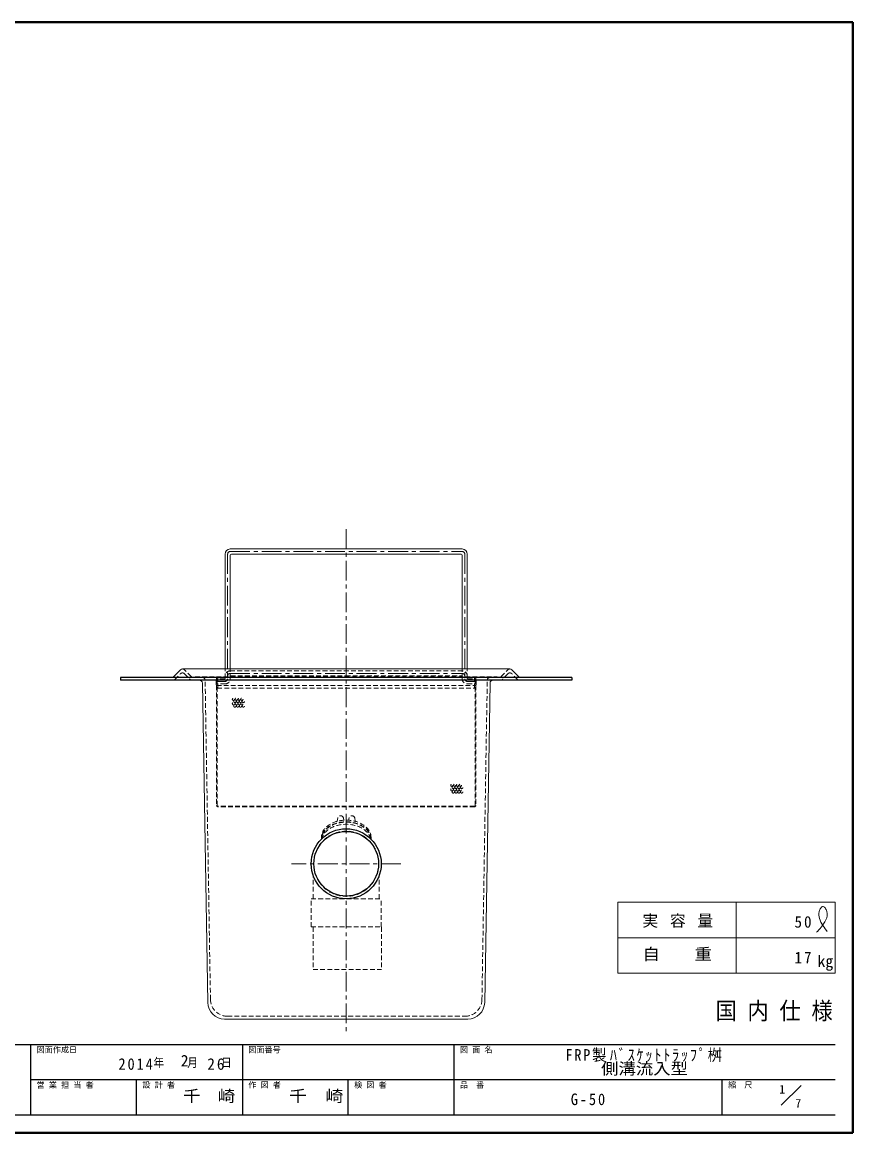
# Model space of a CAD drawing. Units: millimetres, scale not verified. Extents: x -1486 to 1349, y -951 to 1016.
# Drawn here: x -122 to 1349, y -951 to 1016 of the extents above; entities that cross this region are included whole.
import ezdxf
from ezdxf.enums import TextEntityAlignment as Align

# ---------------------------------------------------------------- set-up
doc = ezdxf.new("R2010")
doc.units = ezdxf.units.MM
doc.header["$LTSCALE"] = 7
doc.linetypes.add('CHAIN1', pattern=[8, 5, -1, 1, -1])
doc.linetypes.add('DASHED1', pattern=[1.8, 1.2, -0.6])
doc.layers.add('0-0', color=7, linetype='Continuous', lineweight=18)
doc.styles.add('ＭＳ ゴシック', font='')
doc.styles.get('ＭＳ ゴシック').set_extended_font_data('MS Gothic')

msp = doc.modelspace()

# ---------------------------------------------------------------- linework, layer by layer
at = {"layer": '0-0', "color": 1, "lineweight": 40}
for p, q in [((1349.039, 1016.339), (-1485.961, 1016.339)), ((1349.039, -950.661), (1349.039, 1016.339)), ((1349.039, -950.661), (-1485.961, -950.661))]:
    msp.add_line(p, q, dxfattribs=at)
at = {"layer": '0-0', "color": 4, "linetype": 'CHAIN1', "lineweight": 9}
for p, q in [((451.539, 118.339), (451.539, -774.161)), ((246.039, 78.839), (657.039, 78.839)), ((241.539, 74.339), (241.539, -146.661)), ((661.539, 74.339), (661.539, -146.661)), ((246.039, -136.987), (657.039, -136.987)), ((221.039, -151.161), (237.039, -151.161)), ((682.039, -151.161), (666.039, -151.161)), ((548.539, -474.161), (354.539, -474.161))]:
    msp.add_line(p, q, dxfattribs=at)
at = {"layer": '0-0'}
for p, q in [((657.039, 83.339), (246.039, 83.339)), ((237.039, 74.339), (237.039, -129.161)), ((246.039, 72.339), (246.039, -129.161)), ((655.039, 74.339), (248.039, 74.339)), ((657.039, 72.339), (657.039, -129.161)), ((666.039, 74.339), (666.039, -129.161)), ((146.221, -142.659), (157.966, -130.663)), ((161.539, -129.161), (741.539, -129.161)), ((756.857, -142.659), (745.112, -130.663)), ((206.13, -719.661), (196.704, -154.077)), ((696.948, -719.661), (706.375, -154.077)), ((236.126, -749.161), (666.952, -749.161)), ((1222.184, -902.016), (1257.539, -866.661))]:
    msp.add_line(p, q, dxfattribs=at)
at = {"layer": '0-0', "color": 4, "linetype": 'DASHED1', "lineweight": 9}
for p, q in [((148.179, -147.659), (157.966, -137.663)), ((176.857, -142.659), (165.112, -130.663)), ((165.112, -137.663), (174.899, -147.659)), ((237.039, -145.661), (237.039, -129.161)), ((246.039, -146.661), (246.039, -129.161)), ((246.039, -132.487), (657.039, -132.487)), ((657.039, -146.661), (657.039, -129.161)), ((666.039, -145.661), (666.039, -129.161)), ((726.221, -142.659), (737.966, -130.663)), ((737.966, -137.663), (728.179, -147.659)), ((754.899, -147.659), (745.112, -137.663)), ((184.039, -143.161), (184.039, -144.161)), ((184.039, -143.161), (719.039, -143.161)), ((211.047, -714.661), (201.621, -149.077)), ((222.039, -145.161), (221.039, -145.161)), ((221.039, -157.161), (221.039, -145.161)), ((222.039, -157.161), (221.039, -157.161)), ((222.039, -145.161), (222.039, -157.161)), ((236.039, -146.661), (222.039, -146.661)), ((237.039, -155.661), (222.039, -155.661)), ((223.039, -371.161), (223.039, -145.161)), ((224.039, -163.161), (224.039, -145.161)), ((247.039, -141.487), (450.191, -141.487)), ((450.462, -141.487), (656.039, -141.487)), ((666.039, -155.661), (681.039, -155.661)), ((667.039, -146.661), (681.039, -146.661)), ((679.039, -163.161), (679.039, -145.161)), ((680.039, -371.161), (680.039, -145.161)), ((681.039, -145.161), (682.039, -145.161)), ((681.039, -145.161), (681.039, -157.161)), ((681.039, -157.161), (682.039, -157.161)), ((682.039, -157.161), (682.039, -145.161)), ((692.031, -714.661), (701.457, -149.077)), ((719.039, -143.161), (719.039, -144.161)), ((222.039, -158.161), (222.039, -371.161)), ((222.039, -158.161), (681.039, -158.161)), ((223.039, -163.161), (680.039, -163.161)), ((681.039, -158.161), (681.039, -371.161)), ((679.039, -372.161), (224.039, -372.161)), ((679.039, -373.161), (224.039, -373.161)), ((436.539, -392.623), (435.576, -398.955)), ((446.539, -392.623), (447.548, -396.992)), ((456.539, -392.623), (455.53, -396.992)), ((466.539, -392.623), (467.503, -398.955)), ((407.539, -427.528), (407.539, -430.48)), ((495.539, -427.528), (495.539, -430.48)), ((392.914, -536.161), (392.914, -494.338)), ((510.164, -536.161), (510.164, -494.338)), ((389.539, -536.161), (513.539, -536.161)), ((389.539, -586.161), (389.539, -536.161)), ((513.539, -586.161), (513.539, -536.161)), ((389.539, -586.161), (513.539, -586.161)), ((392.914, -586.161), (392.914, -661.161)), ((514.144, -586.161), (514.144, -661.161)), ((392.914, -661.161), (514.144, -661.161)), ((241.043, -744.161), (662.035, -744.161))]:
    msp.add_line(p, q, dxfattribs=at)
at = {"layer": '0-0', "color": 5, "lineweight": 25}
for p, q in [((51.539, -144.161), (51.539, -149.161)), ((851.539, -144.161), (51.539, -144.161)), ((851.539, -149.161), (51.539, -149.161)), ((851.539, -144.161), (851.539, -149.161))]:
    msp.add_line(p, q, dxfattribs=at)
at = {"layer": '0-0', "color": 3}
for p, q in [((932.539, -542.161), (932.539, -668.161)), ((1142.539, -542.161), (1142.539, -668.161)), ((932.539, -605.161), (1317.539, -605.161)), ((932.539, -668.161), (1317.539, -668.161))]:
    msp.add_line(p, q, dxfattribs=at)
at = {"layer": '0-0', "color": 6, "lineweight": 25}
for p, q in [((-1454.461, -794.161), (1317.539, -794.161)), ((-107.461, -919.161), (-107.461, -794.161)), ((267.539, -794.161), (267.539, -919.161)), ((642.539, -919.161), (642.539, -794.161)), ((1317.539, -856.661), (-107.461, -856.661)), ((80.039, -919.161), (80.039, -856.661)), ((455.039, -919.161), (455.039, -856.661)), ((1117.539, -919.161), (1117.539, -856.661)), ((1317.539, -919.161), (-1454.461, -919.161))]:
    msp.add_line(p, q, dxfattribs=at)
at = {"layer": '0-0', "color": 3}
msp.add_lwpolyline([(932.539, -542.161), (1317.539, -542.161), (1317.539, -668.161)], dxfattribs=at)
at = {"layer": '0-0', "color": 4, "lineweight": 9}
for points in [[(1285.012, -595.412), (1286.365, -593.948), (1288.685, -591.41), (1290.971, -588.832), (1293.201, -586.187), (1295.353, -583.449), (1297.406, -580.594), (1298.543, -578.874), (1299.705, -576.975), (1301.5, -573.57), (1302.898, -570.013), (1303.746, -566.323), (1303.888, -562.519), (1303.172, -558.619), (1302.302, -556.322), (1301.859, -555.41), (1300.977, -553.881), (1299.976, -552.485), (1298.888, -551.309), (1297.746, -550.445), (1296.583, -549.981), (1295.912, -549.932), (1295.268, -550.053), (1294.191, -550.621), (1293.172, -551.565), (1292.23, -552.798), (1291.381, -554.233), (1290.643, -555.782), (1290.274, -556.697), (1289.627, -558.674), (1288.992, -561.992), (1288.897, -565.2), (1289.264, -568.303), (1290.012, -571.308), (1291.062, -574.219), (1291.777, -575.867), (1292.649, -577.674), (1294.304, -580.716), (1296.123, -583.68), (1298.069, -586.583)], [(1298.069, -586.583), (1300.108, -589.441), (1302.203, -592.272), (1303.429, -593.908)]]:
    msp.add_lwpolyline(points, dxfattribs=at)
at = {"layer": '0-0', "color": 4, "linetype": 'DASHED1', "lineweight": 9}
for centre, radius in [((251.769, -182.8), 2), ((251.769, -190.8), 2), ((254.269, -186.8), 2), ((254.269, -194.8), 2), ((256.769, -182.8), 2), ((256.769, -190.8), 2), ((259.269, -186.8), 2), ((259.269, -194.8), 2), ((261.769, -182.8), 2), ((261.769, -190.8), 2), ((264.269, -186.8), 2), ((264.269, -194.8), 2), ((266.769, -182.8), 2), ((266.769, -190.8), 2), ((269.269, -186.8), 2), ((269.269, -194.8), 2), ((638.702, -335.048), 2), ((643.702, -335.048), 2), ((648.702, -335.048), 2), ((653.702, -335.048), 2), ((638.702, -343.048), 2), ((641.202, -339.048), 2), ((641.202, -347.048), 2), ((643.702, -343.048), 2), ((646.202, -339.048), 2), ((646.202, -347.048), 2), ((648.702, -343.048), 2), ((651.202, -339.048), 2), ((651.202, -347.048), 2), ((653.702, -343.048), 2), ((656.202, -339.048), 2), ((656.202, -347.048), 2), ((451.539, -474.161), 57.7)]:
    msp.add_circle(centre, radius, dxfattribs=at)
at = {"layer": '0-0', "color": 5, "lineweight": 25}
for radius in [62, 57.275]:
    msp.add_circle((451.539, -474.161), radius, dxfattribs=at)
at = {"layer": '0-0'}
for centre, radius, start, end in [((246.039, 74.339), 9, 90, 180), ((657.039, 74.339), 9, 0, 90), ((248.039, 72.339), 2, 90, 180), ((655.039, 72.339), 2, 0, 90), ((161.539, -134.161), 5, 90, 135.6053), ((741.539, -134.161), 5, 44.3947, 90), ((142.649, -139.161), 5, 270, 315.6053), ((191.704, -154.161), 5, 0.95484, 90), ((711.374, -154.161), 5, 90, 179.04516), ((760.43, -139.161), 5, 224.3947, 270), ((236.126, -719.161), 30, 180.95484, 270), ((666.952, -719.161), 30, 270, 359.04516)]:
    msp.add_arc(centre, radius, start, end, dxfattribs=at)
at = {"layer": '0-0', "color": 4, "linetype": 'CHAIN1', "lineweight": 9}
for centre, start, end in [((246.039, 74.339), 90, 180), ((657.039, 74.339), 0, 90), ((246.039, -141.487), 90, 180), ((657.039, -141.487), 0, 90), ((237.039, -146.661), 270, 0), ((666.039, -146.661), 180, 270)]:
    msp.add_arc(centre, 4.5, start, end, dxfattribs=at)
at = {"layer": '0-0', "color": 4, "linetype": 'DASHED1', "lineweight": 9}
for centre, radius, start, end in [((161.539, -141.161), 5, 44.3947, 135.6053), ((161.539, -134.161), 5, 44.3947, 90), ((246.039, -141.487), 9, 90, 180), ((657.039, -141.487), 9, 0, 90), ((741.539, -134.161), 5, 90, 135.6053), ((741.539, -141.161), 5, 44.3947, 135.6053), ((144.607, -144.161), 5, 270, 315.6053), ((178.471, -144.161), 5, 224.3947, 270), ((180.43, -139.161), 5, 224.3947, 270), ((196.622, -149.161), 5, 0.95484, 90), ((222.039, -145.161), 2, 0, 90), ((222.039, -145.161), 1, 0, 90), ((236.039, -145.661), 1, 270, 0), ((237.039, -146.661), 9, 270, 0), ((247.039, -142.487), 1, 90, 180), ((656.039, -142.487), 1, 0, 90), ((666.039, -146.661), 9, 180, 270), ((667.039, -145.661), 1, 180, 270), ((681.039, -145.161), 2, 90, 180), ((681.039, -145.161), 1, 90, 180), ((706.456, -149.161), 5, 90, 179.04516), ((722.649, -139.161), 5, 270, 315.6053), ((724.607, -144.161), 5, 270, 315.6053), ((758.471, -144.161), 5, 224.3947, 270), ((224.039, -371.161), 2, 180, 270), ((224.039, -371.161), 1, 180, 270), ((679.039, -371.161), 2, 270, 0), ((679.039, -371.161), 1, 270, 0), ((441.539, -394.355), 5.292, 19.1103, 160.8897), ((461.539, -394.355), 5.292, 19.1103, 160.8897), ((241.043, -714.161), 30, 180.95484, 270), ((662.035, -714.161), 30, 270, 359.04516)]:
    msp.add_arc(centre, radius, start, end, dxfattribs=at)
for centre, start_param, end_param in [((451.539, -427.528), 3.14159265, 6.28318531), ((451.539, -430.568), 3.14447988, 6.28029808), ((451.539, -431.275), 3.16804372, 6.25673424), ((451.539, -434.908), 3.30597286, 6.1188051)]:
    msp.add_ellipse(centre, major_axis=(-44, 0), ratio=0.696864, start_param=start_param, end_param=end_param, dxfattribs=at)

# ---------------------------------------------------------------- texts
at = {"layer": '0-0', "style": 'ＭＳ ゴシック'}
for s, height, width, p in [('自\u3000\u3000重', 20.53, 1.1, (976.289, -650.661)), ('国 内 仕 様', 30.79, 0.9, (1105.789, -759.161)), ('側溝流入型', 20.53, 1.1, (903.039, -853.411)), ('千\u3000崎', 20.53, 1.1, (162.539, -901.911)), ('千\u3000崎', 20.53, 1.15, (350.039, -901.911))]:
    msp.add_text(s, height=height, dxfattribs=dict(at, width=width)).set_placement(p, align=Align.BOTTOM_LEFT)
for s, height, p in [('㎏', 20.53, (1286.449, -663.143)), ('図面作成日', 10.26, (-96.961, -811.661)), ('図面番号', 10.26, (278.039, -811.661)), ('図 面 名', 10.26, (653.039, -811.661)), ('2', 20.53, (158.339, -839.411)), ('営 業 担 当 者', 10.26, (-96.961, -874.161)), ('設 計 者', 10.26, (90.539, -874.161)), ('作 図 者', 10.26, (278.039, -874.161)), ('検 図 者', 10.26, (465.539, -874.161)), ('品\u3000番', 10.26, (653.039, -874.161)), ('縮\u3000尺', 10.26, (1128.039, -874.161)), ('1', 15.4, (1218.628, -885.927)), ('7', 15.4, (1247.132, -910.693))]:
    msp.add_text(s, height=height, dxfattribs=at).set_placement(p, align=Align.BOTTOM_LEFT)
at = {"layer": '0-0', "attachment_point": 7, "style": 'ＭＳ ゴシック'}
for s, insert, char_height in [('\\T1.16;実\\~容\\~量', (976.289, -587.661), 20.53), ('\\T1.27;\\W0.95;50', (1245.789, -587.661), 20.53), ('\\T1.27;\\W0.95;17', (1245.789, -650.661), 20.53), ('\\T1.25;\\W0.9;FRP製ﾊﾞｽｹｯﾄﾄﾗｯﾌﾟ桝', (840.039, -825.411), 20.53), ('\\T1.28;\\W0.9;2014', (48.089, -839.411), 20.53), ('\\T1.27;\\W0.9;年\\~\\~\\~月\\~\\~\\~日', (110.039, -835.911), 15.4), ('\\T1.27;\\W0.95;26', (205.589, -839.411), 20.53), ('\\T1.28;\\W0.9;G-50', (849.414, -901.911), 20.53)]:
    msp.add_mtext(s, dxfattribs=dict(at, insert=insert, char_height=char_height))

doc.saveas('drawing.dxf')
